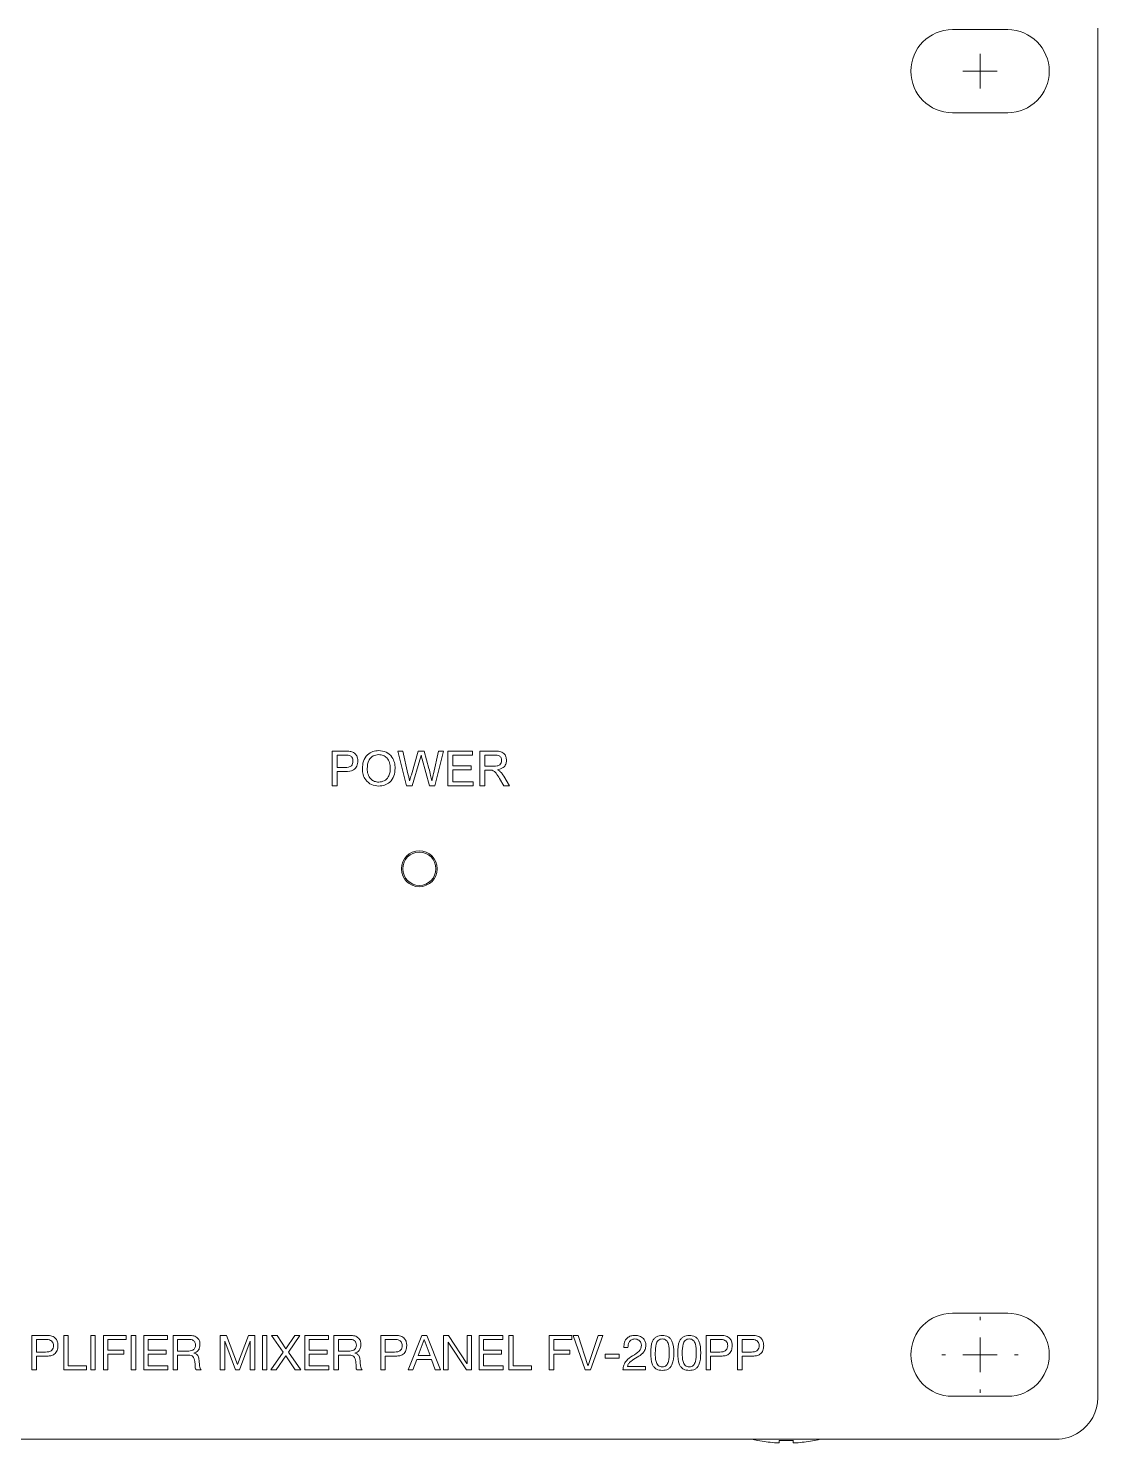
# Model space of a CAD drawing. Header units: millimetres. Extents: x 2974 to 5671, y 1205 to 3288.
# Drawn here: x 4283.88 to 4293.38, y 1671.21 to 1683.77 of the extents above; entities that cross this region are included whole.
import ezdxf

# ---------------------------------------------------------------- set-up
doc = ezdxf.new("R2010")
doc.units = ezdxf.units.MM
doc.linetypes.add('SLD-Solid', pattern=[0])
doc.layers.add('HOLE', color=7, linetype='Continuous')

# ---------------------------------------------------------------- blocks, each defined once
blk = doc.blocks.new('SW_CENTERMARKSYMBOL_0')
at = {"color": 7, "linetype": 'Continuous', "lineweight": 0}
for q in [(0, 2.5), (-2.5, 0), (0, -2.5), (2.5, 0)]:
    blk.add_line((0, 0), q, dxfattribs=at)
blk = doc.blocks.new('SW_CENTERMARKSYMBOL_3')
at = {"color": 0, "linetype": 'SLD-Solid', "lineweight": 0}
for p, q in [((0, 5), (0, 5.5)), ((0, 0), (0, 2.5)), ((-5, 0), (-5.5, 0)), ((0, 0), (-2.5, 0)), ((0, 0), (0, -2.5)), ((0, 0), (2.5, 0)), ((5, 0), (5.5, 0)), ((0, -5), (0, -5.5))]:
    blk.add_line(p, q, dxfattribs=at)
blk = doc.blocks.new('fv200pp')
at = {"color": 7, "linetype": 'SLD-Solid', "lineweight": 15}
for p, q in [((54.074, 20.133), (52.741, 20.133)), ((56.241, 20.166), (56.241, -12.801)), ((52.741, 18.133), (54.074, 18.133)), ((37.808, 2.766), (38.114, 2.766)), ((37.808, 1.933), (37.808, 2.766)), ((39.389, 2.766), (39.511, 2.766)), ((39.599, 1.933), (39.389, 2.766)), ((39.511, 2.766), (39.634, 2.218)), ((39.715, 2.197), (39.88, 2.766)), ((39.88, 2.766), (40.021, 2.766)), ((40.021, 2.766), (40.14, 2.349)), ((40.245, 2.221), (40.368, 2.766)), ((40.49, 2.766), (40.28, 1.933)), ((40.368, 2.766), (40.49, 2.766)), ((40.597, 2.766), (41.184, 2.766)), ((40.597, 1.933), (40.597, 2.766)), ((41.184, 2.766), (41.184, 2.67)), ((41.366, 2.766), (41.727, 2.766)), ((41.366, 1.933), (41.366, 2.766)), ((38.125, 2.67), (37.926, 2.67)), ((37.926, 2.67), (37.926, 2.371)), ((39.919, 2.556), (39.738, 1.933)), ((40.151, 1.933), (39.976, 2.57)), ((40.714, 2.67), (40.714, 2.414)), ((41.184, 2.67), (40.714, 2.67)), ((40.714, 2.414), (41.152, 2.414)), ((41.152, 2.414), (41.152, 2.317)), ((41.732, 2.67), (41.483, 2.67)), ((41.483, 2.67), (41.483, 2.403)), ((41.483, 2.403), (41.707, 2.403)), ((37.926, 2.371), (38.127, 2.371)), ((37.926, 2.275), (37.926, 1.933)), ((38.13, 2.275), (37.926, 2.275)), ((40.714, 2.317), (40.714, 2.029)), ((41.152, 2.317), (40.714, 2.317)), ((41.483, 2.307), (41.483, 1.933)), ((41.604, 2.307), (41.483, 2.307)), ((41.94, 1.933), (41.837, 2.109)), ((41.938, 2.163), (42.075, 1.933)), ((37.926, 1.933), (37.808, 1.933)), ((39.738, 1.933), (39.599, 1.933)), ((40.28, 1.933), (40.151, 1.933)), ((41.206, 1.933), (40.597, 1.933)), ((40.714, 2.029), (41.206, 2.029)), ((41.206, 2.029), (41.206, 1.933)), ((41.483, 1.933), (41.366, 1.933)), ((42.075, 1.933), (41.94, 1.933)), ((54.074, -10.767), (52.741, -10.767)), ((30.578, -11.301), (30.948, -11.301)), ((30.578, -12.134), (30.578, -11.301)), ((30.91, -11.398), (30.687, -11.398)), ((30.687, -11.398), (30.687, -11.701)), ((31.347, -11.301), (31.455, -11.301)), ((31.347, -12.134), (31.347, -11.301)), ((31.455, -11.301), (31.455, -12.036)), ((31.996, -11.301), (32.104, -11.301)), ((31.996, -12.134), (31.996, -11.301)), ((32.104, -11.301), (32.104, -12.134)), ((32.299, -11.301), (32.845, -11.301)), ((32.299, -12.134), (32.299, -11.301)), ((32.407, -11.398), (32.407, -11.658)), ((32.845, -11.398), (32.407, -11.398)), ((32.845, -11.301), (32.845, -11.398)), ((32.97, -11.301), (33.078, -11.301)), ((32.97, -12.134), (32.97, -11.301)), ((33.078, -11.301), (33.078, -12.134)), ((33.273, -11.301), (33.847, -11.301)), ((33.273, -12.134), (33.273, -11.301)), ((33.381, -11.398), (33.381, -11.658)), ((33.847, -11.398), (33.381, -11.398)), ((33.847, -11.301), (33.847, -11.398)), ((33.977, -11.301), (34.371, -11.301)), ((33.977, -12.134), (33.977, -11.301)), ((34.366, -11.398), (34.085, -11.398)), ((34.085, -11.398), (34.085, -11.679)), ((35.113, -11.301), (35.265, -11.301)), ((35.113, -12.134), (35.113, -11.301)), ((35.221, -11.441), (35.221, -12.134)), ((35.224, -11.441), (35.221, -11.441)), ((35.484, -12.134), (35.224, -11.441)), ((35.265, -11.301), (35.529, -12.001)), ((35.529, -12.001), (35.794, -11.301)), ((35.838, -11.441), (35.578, -12.134)), ((35.794, -11.301), (35.946, -11.301)), ((35.838, -12.134), (35.838, -11.441)), ((35.946, -11.301), (35.946, -12.134)), ((36.13, -11.301), (36.239, -11.301)), ((36.13, -12.134), (36.13, -11.301)), ((36.239, -11.301), (36.239, -12.134)), ((36.351, -11.301), (36.485, -11.301)), ((36.626, -11.706), (36.351, -11.301)), ((36.485, -11.301), (36.693, -11.626)), ((36.693, -11.626), (36.91, -11.301)), ((37.034, -11.301), (36.758, -11.706)), ((36.91, -11.301), (37.034, -11.301)), ((37.148, -11.301), (37.721, -11.301)), ((37.148, -12.134), (37.148, -11.301)), ((37.256, -11.398), (37.256, -11.658)), ((37.721, -11.398), (37.256, -11.398)), ((37.721, -11.301), (37.721, -11.398)), ((37.851, -11.301), (38.246, -11.301)), ((37.851, -12.134), (37.851, -11.301)), ((38.241, -11.398), (37.959, -11.398)), ((37.959, -11.398), (37.959, -11.679)), ((38.977, -11.301), (39.346, -11.301)), ((38.977, -12.134), (38.977, -11.301)), ((39.309, -11.398), (39.085, -11.398)), ((39.085, -11.398), (39.085, -11.701)), ((39.64, -12.134), (39.966, -11.301)), ((40.024, -11.401), (39.883, -11.788)), ((39.966, -11.301), (40.088, -11.301)), ((40.026, -11.401), (40.024, -11.401)), ((40.166, -11.788), (40.026, -11.401)), ((40.088, -11.301), (40.414, -12.134)), ((40.492, -11.301), (40.611, -11.301)), ((40.492, -12.134), (40.492, -11.301)), ((40.6, -11.465), (40.6, -12.134)), ((40.602, -11.465), (40.6, -11.465)), ((41.041, -12.134), (40.602, -11.465)), ((40.611, -11.301), (41.052, -11.976)), ((41.055, -11.301), (41.163, -11.301)), ((41.055, -11.976), (41.055, -11.301)), ((41.163, -11.301), (41.163, -12.134)), ((41.347, -11.301), (41.92, -11.301)), ((41.347, -12.134), (41.347, -11.301)), ((41.455, -11.398), (41.455, -11.658)), ((41.92, -11.398), (41.455, -11.398)), ((41.92, -11.301), (41.92, -11.398)), ((42.061, -11.301), (42.169, -11.301)), ((42.061, -12.134), (42.061, -11.301)), ((42.169, -11.301), (42.169, -12.036)), ((43.035, -11.301), (43.581, -11.301)), ((43.035, -12.134), (43.035, -11.301)), ((43.143, -11.398), (43.143, -11.658)), ((43.581, -11.398), (43.143, -11.398)), ((43.581, -11.301), (43.581, -11.398)), ((43.608, -11.301), (43.728, -11.301)), ((43.902, -12.134), (43.608, -11.301)), ((43.728, -11.301), (43.966, -12.023)), ((43.969, -12.023), (44.21, -11.301)), ((44.325, -11.301), (44.028, -12.134)), ((44.21, -11.301), (44.325, -11.301)), ((46.812, -11.301), (47.182, -11.301)), ((46.812, -12.134), (46.812, -11.301)), ((47.144, -11.398), (46.92, -11.398)), ((46.92, -11.398), (46.92, -11.701)), ((47.57, -11.301), (47.939, -11.301)), ((47.57, -12.134), (47.57, -11.301)), ((47.902, -11.398), (47.678, -11.398)), ((47.678, -11.398), (47.678, -11.701)), ((30.687, -11.701), (30.91, -11.701)), ((30.687, -11.798), (30.687, -12.134)), ((30.946, -11.798), (30.687, -11.798)), ((32.407, -11.658), (32.791, -11.658)), ((32.407, -11.755), (32.407, -12.134)), ((32.791, -11.755), (32.407, -11.755)), ((32.791, -11.658), (32.791, -11.755)), ((33.381, -11.658), (33.815, -11.658)), ((33.381, -11.755), (33.381, -12.036)), ((33.815, -11.755), (33.381, -11.755)), ((33.815, -11.658), (33.815, -11.755)), ((34.085, -11.679), (34.321, -11.679)), ((34.085, -11.777), (34.085, -12.134)), ((34.36, -11.777), (34.085, -11.777)), ((34.48, -11.727), (34.48, -11.729)), ((36.335, -12.134), (36.626, -11.706)), ((36.691, -11.79), (36.46, -12.134)), ((36.916, -12.134), (36.691, -11.79)), ((36.758, -11.706), (37.051, -12.134)), ((37.256, -11.658), (37.69, -11.658)), ((37.256, -11.755), (37.256, -12.036)), ((37.69, -11.755), (37.256, -11.755)), ((37.69, -11.658), (37.69, -11.755)), ((37.959, -11.679), (38.195, -11.679)), ((37.959, -11.777), (37.959, -12.134)), ((38.234, -11.777), (37.959, -11.777)), ((38.355, -11.727), (38.355, -11.729)), ((39.085, -11.701), (39.309, -11.701)), ((39.085, -11.798), (39.085, -12.134)), ((39.344, -11.798), (39.085, -11.798)), ((39.848, -11.885), (39.754, -12.134)), ((40.201, -11.885), (39.848, -11.885)), ((39.883, -11.788), (40.166, -11.788)), ((40.292, -12.134), (40.201, -11.885)), ((41.455, -11.658), (41.889, -11.658)), ((41.455, -11.755), (41.455, -12.036)), ((41.889, -11.755), (41.455, -11.755)), ((41.889, -11.658), (41.889, -11.755)), ((43.143, -11.658), (43.527, -11.658)), ((43.143, -11.755), (43.143, -12.134)), ((43.527, -11.755), (43.143, -11.755)), ((43.527, -11.658), (43.527, -11.755)), ((44.382, -11.755), (44.719, -11.755)), ((44.382, -11.852), (44.382, -11.755)), ((44.719, -11.852), (44.382, -11.852)), ((44.719, -11.755), (44.719, -11.852)), ((44.929, -11.593), (44.832, -11.593)), ((46.92, -11.701), (47.144, -11.701)), ((46.92, -11.798), (46.92, -12.134)), ((47.18, -11.798), (46.92, -11.798)), ((47.678, -11.701), (47.902, -11.701)), ((47.678, -11.798), (47.678, -12.134)), ((47.937, -11.798), (47.678, -11.798)), ((30.687, -12.134), (30.578, -12.134)), ((31.897, -12.134), (31.347, -12.134)), ((31.455, -12.036), (31.897, -12.036)), ((31.897, -12.036), (31.897, -12.134)), ((32.104, -12.134), (31.996, -12.134)), ((32.407, -12.134), (32.299, -12.134)), ((33.078, -12.134), (32.97, -12.134)), ((33.85, -12.134), (33.273, -12.134)), ((33.381, -12.036), (33.85, -12.036)), ((33.85, -12.036), (33.85, -12.134)), ((34.085, -12.134), (33.977, -12.134)), ((34.655, -12.134), (34.531, -12.134)), ((35.221, -12.134), (35.113, -12.134)), ((35.578, -12.134), (35.484, -12.134)), ((35.946, -12.134), (35.838, -12.134)), ((36.239, -12.134), (36.13, -12.134)), ((36.46, -12.134), (36.335, -12.134)), ((37.051, -12.134), (36.916, -12.134)), ((37.725, -12.134), (37.148, -12.134)), ((37.256, -12.036), (37.725, -12.036)), ((37.725, -12.036), (37.725, -12.134)), ((37.959, -12.134), (37.851, -12.134)), ((38.529, -12.134), (38.405, -12.134)), ((39.085, -12.134), (38.977, -12.134)), ((39.754, -12.134), (39.64, -12.134)), ((40.414, -12.134), (40.292, -12.134)), ((40.6, -12.134), (40.492, -12.134)), ((41.163, -12.134), (41.041, -12.134)), ((41.052, -11.976), (41.055, -11.976)), ((41.924, -12.134), (41.347, -12.134)), ((41.455, -12.036), (41.924, -12.036)), ((41.924, -12.036), (41.924, -12.134)), ((42.611, -12.134), (42.061, -12.134)), ((42.169, -12.036), (42.611, -12.036)), ((42.611, -12.036), (42.611, -12.134)), ((43.143, -12.134), (43.035, -12.134)), ((44.028, -12.134), (43.902, -12.134)), ((43.966, -12.023), (43.969, -12.023)), ((45.351, -12.134), (44.81, -12.134)), ((44.918, -12.047), (45.351, -12.047)), ((45.351, -12.047), (45.351, -12.134)), ((46.92, -12.134), (46.812, -12.134)), ((47.678, -12.134), (47.57, -12.134)), ((52.741, -12.767), (54.074, -12.767)), ((55.241, -13.801), (-87.926, -13.801)), ((48.569, -13.885), (48.456, -13.885)), ((48.569, -13.829), (48.569, -13.885)), ((48.912, -13.885), (48.912, -13.829)), ((49.025, -13.885), (48.912, -13.885))]:
    blk.add_line(p, q, dxfattribs=at)
at = {"color": 7, "linetype": 'SLD-Solid', "lineweight": 15, "flags": 128}
for points in [[(47.914, -13.801), (47.975, -13.815), (48.058, -13.833)], [(49.422, -13.829), (49.423, -13.83), (49.423, -13.832), (49.424, -13.832), (49.424, -13.833)], [(49.424, -13.833), (49.507, -13.815), (49.568, -13.801)]]:
    blk.add_lwpolyline(points, dxfattribs=at)
at = {"color": 7, "linetype": 'SLD-Solid', "lineweight": 15}
for radius in [0.433, 0.4]:
    blk.add_circle((39.907, -0.067), radius, dxfattribs=at)
for centre, radius, start, end in [((52.741, 19.133), 1, 90, 270), ((54.074, 19.133), 1, 270, 90), ((52.741, -11.767), 1, 90, 270), ((54.074, -11.767), 1, 270, 90), ((55.241, -12.801), 1, 303.5573, 0), ((48.346, -13.974), 0.321, 153.132, 153.9178), ((48.741, -10.43), 3.466, 258.6709, 265.2932), ((48.741, -10.09), 3.742, 267.3707, 272.6293), ((48.741, -10.43), 3.466, 274.7068, 281.3291), ((55.241, -12.801), 1, 270, 303.5573)]:
    blk.add_arc(centre, radius, start, end, dxfattribs=at)
for points, knots in [([(38.114, 2.766), (38.137, 2.766), (38.179, 2.766), (38.22, 2.761), (38.238, 2.758)], [0, 0, 0, 0, 0.5601257, 1, 1, 1, 1]), ([(38.238, 2.758), (38.268, 2.751), (38.328, 2.736), (38.39, 2.672), (38.423, 2.599), (38.426, 2.551), (38.428, 2.527)], [0, 0, 0, 0, 0.280016, 0.558916, 0.779396, 1, 1, 1, 1]), ([(38.535, 2.338), (38.539, 2.401), (38.547, 2.526), (38.644, 2.677), (38.783, 2.765), (38.881, 2.773), (38.93, 2.777)], [0, 0, 0, 0, 0.280568, 0.559576, 0.77956, 1, 1, 1, 1]), ([(38.93, 2.777), (38.992, 2.77), (39.114, 2.755), (39.249, 2.637), (39.315, 2.492), (39.322, 2.396), (39.325, 2.348)], [0, 0, 0, 0, 0.279561, 0.558583, 0.779086, 1, 1, 1, 1]), ([(41.727, 2.766), (41.766, 2.766), (41.842, 2.765), (41.945, 2.72), (41.998, 2.632), (42.004, 2.572), (42.007, 2.541)], [0, 0, 0, 0, 0.281667, 0.559207, 0.779412, 1, 1, 1, 1]), ([(38.221, 2.663), (38.203, 2.665), (38.171, 2.67), (38.139, 2.67), (38.125, 2.67)], [0, 0, 0, 0, 0.559593, 1, 1, 1, 1]), ([(38.127, 2.371), (38.152, 2.372), (38.203, 2.374), (38.271, 2.404), (38.306, 2.463), (38.309, 2.503), (38.31, 2.523)], [0, 0, 0, 0, 0.2814, 0.559754, 0.779355, 1, 1, 1, 1]), ([(38.428, 2.527), (38.423, 2.485), (38.415, 2.402), (38.308, 2.281), (38.198, 2.277), (38.13, 2.275)], [0, 0, 0, 0, 0.280753, 0.559705, 1, 1, 1, 1]), ([(38.31, 2.523), (38.309, 2.54), (38.307, 2.573), (38.287, 2.616), (38.257, 2.648), (38.233, 2.658), (38.221, 2.663)], [0, 0, 0, 0, 0.280262, 0.560083, 0.78015, 1, 1, 1, 1]), ([(38.931, 2.681), (38.884, 2.674), (38.791, 2.662), (38.662, 2.536), (38.656, 2.413), (38.652, 2.337)], [0, 0, 0, 0, 0.280127, 0.55965, 1, 1, 1, 1]), ([(39.208, 2.349), (39.205, 2.394), (39.199, 2.485), (39.137, 2.6), (39.038, 2.669), (38.967, 2.677), (38.931, 2.681)], [0, 0, 0, 0, 0.280797, 0.560068, 0.779979, 1, 1, 1, 1]), ([(39.95, 2.665), (39.944, 2.645), (39.934, 2.609), (39.923, 2.572), (39.919, 2.556)], [0, 0, 0, 0, 0.559995, 1, 1, 1, 1]), ([(39.976, 2.57), (39.971, 2.588), (39.963, 2.619), (39.954, 2.651), (39.95, 2.665)], [0, 0, 0, 0, 0.560008, 1, 1, 1, 1]), ([(41.707, 2.403), (41.731, 2.403), (41.779, 2.404), (41.846, 2.428), (41.883, 2.482), (41.887, 2.52), (41.889, 2.539)], [0, 0, 0, 0, 0.281558, 0.560241, 0.779873, 1, 1, 1, 1]), ([(41.889, 2.539), (41.887, 2.561), (41.882, 2.604), (41.824, 2.664), (41.767, 2.668), (41.732, 2.67)], [0, 0, 0, 0, 0.280402, 0.559974, 1, 1, 1, 1]), ([(42.007, 2.541), (42.003, 2.509), (41.996, 2.444), (41.92, 2.348), (41.837, 2.329), (41.786, 2.317)], [0, 0, 0, 0, 0.280515, 0.560504, 1, 1, 1, 1]), ([(38.93, 1.922), (38.87, 1.929), (38.749, 1.943), (38.616, 2.057), (38.547, 2.197), (38.539, 2.291), (38.535, 2.338)], [0, 0, 0, 0, 0.279601, 0.558768, 0.77931, 1, 1, 1, 1]), ([(38.652, 2.337), (38.655, 2.293), (38.661, 2.204), (38.728, 2.095), (38.824, 2.028), (38.894, 2.022), (38.929, 2.018)], [0, 0, 0, 0, 0.2806547, 0.5598887, 0.7798491, 1, 1, 1, 1]), ([(38.929, 2.018), (38.975, 2.024), (39.067, 2.036), (39.161, 2.131), (39.203, 2.242), (39.206, 2.313), (39.208, 2.349)], [0, 0, 0, 0, 0.2790998, 0.5581917, 0.7788057, 1, 1, 1, 1]), ([(39.325, 2.348), (39.32, 2.287), (39.309, 2.165), (39.212, 2.017), (39.073, 1.936), (38.978, 1.927), (38.93, 1.922)], [0, 0, 0, 0, 0.2803525, 0.5595041, 0.7796379, 1, 1, 1, 1]), ([(39.634, 2.218), (39.642, 2.187), (39.654, 2.13), (39.667, 2.074), (39.672, 2.049)], [0, 0, 0, 0, 0.559998, 1, 1, 1, 1]), ([(39.672, 2.049), (39.68, 2.077), (39.695, 2.126), (39.709, 2.176), (39.715, 2.197)], [0, 0, 0, 0, 0.56001, 1, 1, 1, 1]), ([(40.14, 2.349), (40.154, 2.293), (40.179, 2.194), (40.198, 2.094), (40.207, 2.049)], [0, 0, 0, 0, 0.559998, 1, 1, 1, 1]), ([(40.207, 2.049), (40.214, 2.081), (40.227, 2.139), (40.24, 2.196), (40.245, 2.221)], [0, 0, 0, 0, 0.559995, 1, 1, 1, 1]), ([(41.662, 2.303), (41.651, 2.304), (41.632, 2.307), (41.612, 2.307), (41.604, 2.307)], [0, 0, 0, 0, 0.559814, 1, 1, 1, 1]), ([(41.837, 2.109), (41.811, 2.151), (41.775, 2.211), (41.717, 2.281), (41.68, 2.296), (41.662, 2.303)], [0, 0, 0, 0, 0.560879, 0.780736, 1, 1, 1, 1]), ([(41.786, 2.317), (41.799, 2.311), (41.822, 2.3), (41.842, 2.283), (41.851, 2.276)], [0, 0, 0, 0, 0.560128, 1, 1, 1, 1]), ([(41.851, 2.276), (41.869, 2.257), (41.902, 2.222), (41.927, 2.181), (41.938, 2.163)], [0, 0, 0, 0, 0.55979, 1, 1, 1, 1]), ([(31.098, -11.549), (31.097, -11.532), (31.095, -11.498), (31.071, -11.45), (31.011, -11.403), (30.952, -11.4), (30.91, -11.398)], [0, 0, 0, 0, 0.1874435, 0.3741947, 0.5608535, 1, 1, 1, 1]), ([(30.91, -11.701), (30.936, -11.7), (30.988, -11.699), (31.057, -11.669), (31.094, -11.61), (31.097, -11.57), (31.098, -11.549)], [0, 0, 0, 0, 0.2812727, 0.5600782, 0.7794545, 1, 1, 1, 1]), ([(31.206, -11.549), (31.203, -11.588), (31.198, -11.665), (31.13, -11.756), (31.036, -11.795), (30.976, -11.797), (30.946, -11.798)], [0, 0, 0, 0, 0.280397, 0.558794, 0.778937, 1, 1, 1, 1]), ([(30.948, -11.301), (30.986, -11.303), (31.063, -11.307), (31.156, -11.369), (31.201, -11.459), (31.204, -11.519), (31.206, -11.549)], [0, 0, 0, 0, 0.280763, 0.559018, 0.779087, 1, 1, 1, 1]), ([(34.321, -11.679), (34.369, -11.678), (34.429, -11.676), (34.485, -11.633), (34.513, -11.595), (34.516, -11.559), (34.518, -11.536)], [0, 0, 0, 0, 0.498667, 0.624382, 0.750089, 1, 1, 1, 1]), ([(34.518, -11.536), (34.516, -11.514), (34.512, -11.47), (34.471, -11.42), (34.418, -11.4), (34.383, -11.399), (34.366, -11.398)], [0, 0, 0, 0, 0.280002, 0.558449, 0.778793, 1, 1, 1, 1]), ([(34.371, -11.301), (34.407, -11.303), (34.477, -11.306), (34.568, -11.355), (34.62, -11.433), (34.624, -11.489), (34.626, -11.517)], [0, 0, 0, 0, 0.280872, 0.560025, 0.779623, 1, 1, 1, 1]), ([(34.626, -11.517), (34.624, -11.543), (34.621, -11.595), (34.589, -11.661), (34.539, -11.707), (34.5, -11.72), (34.48, -11.727)], [0, 0, 0, 0, 0.280285, 0.559979, 0.779719, 1, 1, 1, 1]), ([(38.195, -11.679), (38.244, -11.678), (38.304, -11.676), (38.359, -11.633), (38.388, -11.595), (38.39, -11.559), (38.392, -11.536)], [0, 0, 0, 0, 0.498667, 0.624382, 0.750089, 1, 1, 1, 1]), ([(38.392, -11.536), (38.39, -11.514), (38.386, -11.47), (38.346, -11.42), (38.292, -11.4), (38.258, -11.399), (38.241, -11.398)], [0, 0, 0, 0, 0.280002, 0.558448, 0.778772, 1, 1, 1, 1]), ([(38.246, -11.301), (38.281, -11.303), (38.352, -11.306), (38.442, -11.355), (38.494, -11.433), (38.498, -11.489), (38.501, -11.517)], [0, 0, 0, 0, 0.28087, 0.560021, 0.779625, 1, 1, 1, 1]), ([(38.501, -11.517), (38.499, -11.543), (38.495, -11.595), (38.463, -11.661), (38.413, -11.707), (38.374, -11.72), (38.355, -11.727)], [0, 0, 0, 0, 0.280286, 0.559978, 0.779704, 1, 1, 1, 1]), ([(39.496, -11.549), (39.495, -11.532), (39.493, -11.498), (39.47, -11.45), (39.409, -11.403), (39.35, -11.4), (39.309, -11.398)], [0, 0, 0, 0, 0.1874412, 0.3741984, 0.5608409, 1, 1, 1, 1]), ([(39.309, -11.701), (39.334, -11.7), (39.386, -11.699), (39.455, -11.669), (39.492, -11.61), (39.495, -11.57), (39.496, -11.549)], [0, 0, 0, 0, 0.281288, 0.56009, 0.779454, 1, 1, 1, 1]), ([(39.604, -11.549), (39.602, -11.588), (39.596, -11.665), (39.528, -11.756), (39.435, -11.795), (39.374, -11.797), (39.344, -11.798)], [0, 0, 0, 0, 0.280396, 0.558794, 0.778949, 1, 1, 1, 1]), ([(39.346, -11.301), (39.384, -11.303), (39.461, -11.307), (39.555, -11.369), (39.599, -11.459), (39.603, -11.519), (39.604, -11.549)], [0, 0, 0, 0, 0.280763, 0.559018, 0.779089, 1, 1, 1, 1]), ([(44.832, -11.593), (44.833, -11.55), (44.836, -11.465), (44.903, -11.362), (45.001, -11.308), (45.067, -11.303), (45.1, -11.301)], [0, 0, 0, 0, 0.280326, 0.559121, 0.779343, 1, 1, 1, 1]), ([(45.092, -11.387), (45.064, -11.391), (45.009, -11.399), (44.939, -11.478), (44.933, -11.549), (44.929, -11.593)], [0, 0, 0, 0, 0.279616, 0.559834, 1, 1, 1, 1]), ([(45.042, -11.792), (45.099, -11.759), (45.177, -11.713), (45.247, -11.615), (45.252, -11.564), (45.254, -11.538)], [0, 0, 0, 0, 0.56077, 0.780382, 1, 1, 1, 1]), ([(45.254, -11.538), (45.251, -11.515), (45.245, -11.469), (45.2, -11.418), (45.146, -11.391), (45.11, -11.389), (45.092, -11.387)], [0, 0, 0, 0, 0.279196, 0.558718, 0.779228, 1, 1, 1, 1]), ([(45.1, -11.301), (45.138, -11.304), (45.212, -11.31), (45.303, -11.368), (45.355, -11.453), (45.36, -11.511), (45.362, -11.541)], [0, 0, 0, 0, 0.280384, 0.559631, 0.779636, 1, 1, 1, 1]), ([(45.362, -11.541), (45.359, -11.576), (45.352, -11.645), (45.277, -11.749), (45.202, -11.798), (45.156, -11.827)], [0, 0, 0, 0, 0.279408, 0.559129, 1, 1, 1, 1]), ([(45.481, -11.723), (45.483, -11.625), (45.484, -11.501), (45.559, -11.376), (45.635, -11.313), (45.708, -11.306), (45.757, -11.301)], [0, 0, 0, 0, 0.50009, 0.625578, 0.750936, 1, 1, 1, 1]), ([(45.757, -11.387), (45.739, -11.388), (45.704, -11.391), (45.658, -11.421), (45.626, -11.463), (45.59, -11.563), (45.59, -11.651), (45.589, -11.722)], [0, 0, 0, 0, 0.124909, 0.249682, 0.374596, 0.499789, 1, 1, 1, 1]), ([(45.757, -11.301), (45.806, -11.306), (45.879, -11.313), (45.955, -11.376), (46.03, -11.501), (46.032, -11.624), (46.033, -11.723)], [0, 0, 0, 0, 0.249059, 0.374397, 0.499876, 1, 1, 1, 1]), ([(45.925, -11.722), (45.924, -11.651), (45.923, -11.563), (45.888, -11.463), (45.856, -11.421), (45.81, -11.391), (45.775, -11.388), (45.757, -11.387)], [0, 0, 0, 0, 0.500166, 0.625331, 0.750287, 0.875098, 1, 1, 1, 1]), ([(46.13, -11.723), (46.132, -11.625), (46.134, -11.501), (46.208, -11.376), (46.284, -11.313), (46.358, -11.306), (46.406, -11.301)], [0, 0, 0, 0, 0.500091, 0.625584, 0.750935, 1, 1, 1, 1]), ([(46.406, -11.387), (46.389, -11.388), (46.353, -11.391), (46.308, -11.421), (46.275, -11.463), (46.24, -11.563), (46.239, -11.651), (46.239, -11.722)], [0, 0, 0, 0, 0.12491, 0.249674, 0.37459, 0.499783, 1, 1, 1, 1]), ([(46.406, -11.301), (46.455, -11.306), (46.529, -11.313), (46.605, -11.376), (46.679, -11.501), (46.681, -11.624), (46.682, -11.723)], [0, 0, 0, 0, 0.249067, 0.374397, 0.49988, 1, 1, 1, 1]), ([(46.574, -11.722), (46.574, -11.651), (46.573, -11.563), (46.538, -11.463), (46.505, -11.421), (46.459, -11.391), (46.424, -11.388), (46.406, -11.387)], [0, 0, 0, 0, 0.500166, 0.62533, 0.750286, 0.875087, 1, 1, 1, 1]), ([(47.332, -11.549), (47.331, -11.532), (47.329, -11.498), (47.305, -11.45), (47.245, -11.403), (47.186, -11.4), (47.144, -11.398)], [0, 0, 0, 0, 0.1874412, 0.3741984, 0.5608409, 1, 1, 1, 1]), ([(47.144, -11.701), (47.17, -11.7), (47.221, -11.699), (47.29, -11.669), (47.327, -11.61), (47.33, -11.57), (47.332, -11.549)], [0, 0, 0, 0, 0.281286, 0.560086, 0.779458, 1, 1, 1, 1]), ([(47.44, -11.549), (47.437, -11.588), (47.431, -11.665), (47.363, -11.756), (47.27, -11.795), (47.21, -11.797), (47.18, -11.798)], [0, 0, 0, 0, 0.280398, 0.558795, 0.778949, 1, 1, 1, 1]), ([(47.182, -11.301), (47.22, -11.303), (47.297, -11.307), (47.39, -11.369), (47.435, -11.459), (47.438, -11.519), (47.44, -11.549)], [0, 0, 0, 0, 0.280763, 0.559018, 0.779087, 1, 1, 1, 1]), ([(48.089, -11.549), (48.088, -11.532), (48.086, -11.498), (48.063, -11.45), (48.002, -11.403), (47.943, -11.4), (47.902, -11.398)], [0, 0, 0, 0, 0.1874435, 0.3741947, 0.5608535, 1, 1, 1, 1]), ([(47.902, -11.701), (47.928, -11.7), (47.979, -11.699), (48.048, -11.669), (48.085, -11.61), (48.088, -11.57), (48.089, -11.549)], [0, 0, 0, 0, 0.2812727, 0.5600782, 0.7794545, 1, 1, 1, 1]), ([(48.198, -11.549), (48.195, -11.588), (48.189, -11.665), (48.121, -11.756), (48.028, -11.795), (47.967, -11.797), (47.937, -11.798)], [0, 0, 0, 0, 0.280397, 0.558794, 0.778937, 1, 1, 1, 1]), ([(47.939, -11.301), (47.978, -11.303), (48.054, -11.307), (48.148, -11.369), (48.192, -11.459), (48.196, -11.519), (48.198, -11.549)], [0, 0, 0, 0, 0.280763, 0.559018, 0.779087, 1, 1, 1, 1]), ([(34.5, -11.928), (34.497, -11.906), (34.49, -11.864), (34.462, -11.808), (34.411, -11.779), (34.377, -11.778), (34.36, -11.777)], [0, 0, 0, 0, 0.281421, 0.559805, 0.779405, 1, 1, 1, 1]), ([(34.48, -11.729), (34.502, -11.735), (34.544, -11.747), (34.594, -11.812), (34.601, -11.868), (34.606, -11.902)], [0, 0, 0, 0, 0.279673, 0.558884, 1, 1, 1, 1]), ([(34.606, -11.902), (34.607, -11.929), (34.609, -11.974), (34.616, -12.036), (34.626, -12.089), (34.645, -12.119), (34.655, -12.134)], [0, 0, 0, 0, 0.340444, 0.560652, 0.780819, 1, 1, 1, 1]), ([(38.375, -11.928), (38.372, -11.906), (38.365, -11.864), (38.336, -11.808), (38.286, -11.779), (38.251, -11.778), (38.234, -11.777)], [0, 0, 0, 0, 0.281424, 0.559807, 0.779406, 1, 1, 1, 1]), ([(38.355, -11.729), (38.376, -11.735), (38.418, -11.747), (38.469, -11.812), (38.476, -11.868), (38.48, -11.902)], [0, 0, 0, 0, 0.279673, 0.558884, 1, 1, 1, 1]), ([(38.48, -11.902), (38.481, -11.929), (38.483, -11.974), (38.49, -12.036), (38.501, -12.089), (38.52, -12.119), (38.529, -12.134)], [0, 0, 0, 0, 0.340446, 0.560659, 0.780827, 1, 1, 1, 1]), ([(44.81, -12.134), (44.815, -12.094), (44.825, -12.013), (44.9, -11.884), (44.988, -11.827), (45.042, -11.792)], [0, 0, 0, 0, 0.280389, 0.560141, 1, 1, 1, 1]), ([(45.156, -11.827), (45.102, -11.858), (45.027, -11.9), (44.942, -11.977), (44.926, -12.024), (44.918, -12.047)], [0, 0, 0, 0, 0.561072, 0.781271, 1, 1, 1, 1]), ([(45.757, -12.145), (45.708, -12.14), (45.635, -12.132), (45.559, -12.07), (45.484, -11.945), (45.482, -11.822), (45.481, -11.723)], [0, 0, 0, 0, 0.249014, 0.37441, 0.499947, 1, 1, 1, 1]), ([(45.589, -11.722), (45.589, -11.793), (45.588, -11.899), (45.643, -12.015), (45.704, -12.055), (45.739, -12.057), (45.757, -12.058)], [0, 0, 0, 0, 0.501259, 0.750218, 0.874805, 1, 1, 1, 1]), ([(45.757, -12.058), (45.775, -12.057), (45.81, -12.055), (45.871, -12.015), (45.926, -11.899), (45.925, -11.793), (45.925, -11.722)], [0, 0, 0, 0, 0.125202, 0.249802, 0.498749, 1, 1, 1, 1]), ([(46.033, -11.723), (46.032, -11.822), (46.03, -11.945), (45.955, -12.07), (45.879, -12.132), (45.806, -12.14), (45.757, -12.145)], [0, 0, 0, 0, 0.500049, 0.625563, 0.750921, 1, 1, 1, 1]), ([(46.406, -12.145), (46.358, -12.14), (46.284, -12.132), (46.208, -12.07), (46.133, -11.945), (46.132, -11.822), (46.13, -11.723)], [0, 0, 0, 0, 0.249008, 0.374405, 0.499943, 1, 1, 1, 1]), ([(46.239, -11.722), (46.238, -11.793), (46.237, -11.899), (46.292, -12.015), (46.353, -12.055), (46.389, -12.057), (46.406, -12.058)], [0, 0, 0, 0, 0.501259, 0.750218, 0.874805, 1, 1, 1, 1]), ([(46.406, -12.058), (46.424, -12.057), (46.46, -12.055), (46.521, -12.015), (46.575, -11.899), (46.575, -11.793), (46.574, -11.722)], [0, 0, 0, 0, 0.125214, 0.249803, 0.498749, 1, 1, 1, 1]), ([(46.682, -11.723), (46.681, -11.822), (46.68, -11.945), (46.605, -12.07), (46.528, -12.132), (46.455, -12.14), (46.406, -12.145)], [0, 0, 0, 0, 0.500045, 0.625563, 0.750913, 1, 1, 1, 1]), ([(34.531, -12.134), (34.525, -12.123), (34.513, -12.103), (34.511, -12.063), (34.508, -12.02), (34.507, -11.974), (34.503, -11.943), (34.5, -11.928)], [0, 0, 0, 0, 0.16847, 0.338748, 0.559185, 0.779645, 1, 1, 1, 1]), ([(38.405, -12.134), (38.399, -12.123), (38.387, -12.103), (38.385, -12.063), (38.383, -12.02), (38.382, -11.974), (38.377, -11.943), (38.375, -11.928)], [0, 0, 0, 0, 0.1684696, 0.3387483, 0.5591859, 0.7796448, 1, 1, 1, 1])]:
    blk.add_open_spline(points, degree=3, knots=knots, dxfattribs=at)
at = {"color": 7, "linetype": 'SLD-Solid', "lineweight": 0, "yscale": 0.166666665, "zscale": 0.166666665}
for name, p, xscale in [('SW_CENTERMARKSYMBOL_0', (53.407, 19.133), -0.166666665), ('SW_CENTERMARKSYMBOL_3', (53.407, -11.767), 0.166666665)]:
    blk.add_blockref(name, p, dxfattribs=dict(at, xscale=xscale))

msp = doc.modelspace()

# ---------------------------------------------------------------- block references
at = {"layer": 'HOLE', "color": 0, "linetype": 'Continuous', "extrusion": (-4.40822e-16, 0.000346206, 1), "xscale": 0.3688626836118638, "yscale": 0.3688626836118638, "zscale": 0.3688626836118638}
msp.add_blockref('fv200pp', (4272.63168, 1676.32761, 0.61083), dxfattribs=at)

doc.saveas('drawing.dxf')
